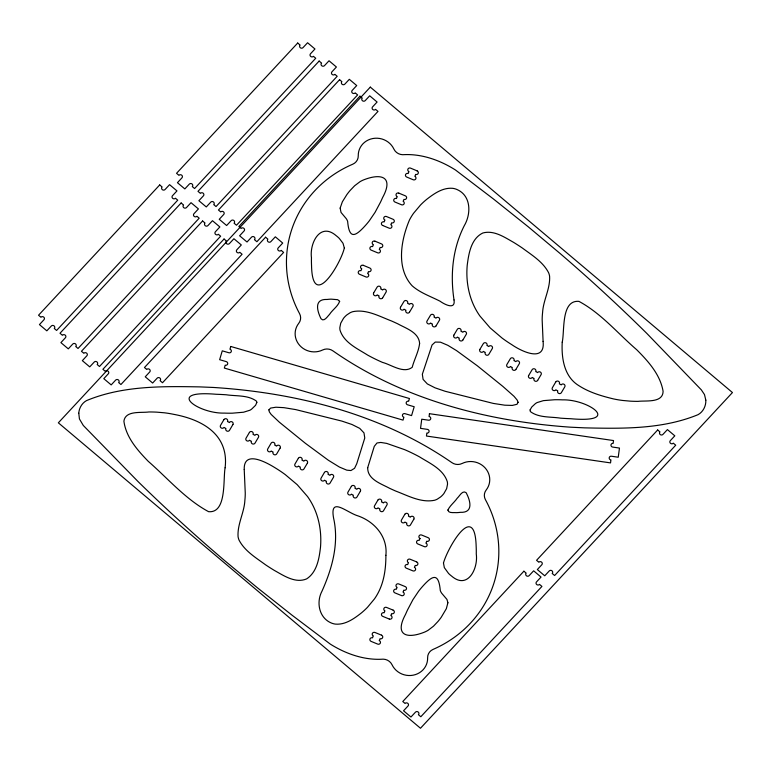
<?xml version="1.0" encoding="UTF-8"?>
<svg xmlns="http://www.w3.org/2000/svg" width="771" height="771" viewBox="0 0 771 771"><rect width="100%" height="100%" fill="white"/><g stroke="black" fill="none" stroke-linecap="round" stroke-linejoin="round"><path stroke-width="1.16" d="M223.889 419.684L220.525 425.39A2.024 1.908 13.8 0 0 221.258 427.972A2.024 1.908 13.8 0 0 223.985 427.452L225.903 428.503A2.024 1.908 13.8 0 0 226.838 431.028A2.024 1.908 13.8 0 0 229.507 430.314L232.919 424.522M280.124 448.086L276.712 453.878A2.024 1.908 13.8 0 1 274.033 454.601A2.024 1.908 13.8 0 1 273.107 452.066L271.19 451.016A2.024 1.908 13.8 0 1 268.462 451.546A2.024 1.908 13.8 0 1 267.73 448.963L271.084 443.248A2.024 1.908 13.8 0 1 273.811 442.496A2.024 1.908 13.8 0 1 274.688 445.06L276.606 446.11A2.024 1.908 13.8 0 1 279.324 445.455A2.024 1.908 13.8 0 1 280.143 448.047M298.338 458.311L294.985 464.017A2.024 1.908 13.8 0 0 295.707 466.6A2.024 1.908 13.8 0 0 298.435 466.07L300.362 467.13A2.024 1.908 13.8 0 0 301.288 469.655A2.024 1.908 13.8 0 0 303.957 468.932L307.378 463.149M324.418 472.469L321.064 478.174A2.024 1.908 13.8 0 0 321.796 480.757A2.024 1.908 13.8 0 0 324.524 480.227L326.441 481.287A2.024 1.908 13.8 0 0 327.367 483.812A2.024 1.908 13.8 0 0 330.046 483.089L333.457 477.307A2.024 1.908 13.8 0 0 332.658 474.666A2.024 1.908 13.8 0 0 329.94 475.322L328.022 474.281A2.024 1.908 13.8 0 0 327.145 471.707A2.024 1.908 13.8 0 0 324.446 472.421M351.335 486.414L347.972 492.129A2.024 1.908 13.8 0 0 348.704 494.712A2.024 1.908 13.8 0 0 351.431 494.182L353.349 495.233A2.024 1.908 13.8 0 0 354.284 497.767A2.024 1.908 13.8 0 0 356.954 497.044L360.365 491.252M404.833 514.305L401.469 520.02A2.024 1.908 13.8 0 0 402.202 522.603A2.024 1.908 13.8 0 0 404.929 522.073L406.857 523.123A2.024 1.908 13.8 0 0 407.782 525.658A2.024 1.908 13.8 0 0 410.451 524.935L413.863 519.143M382.686 297.76L386.078 292.064A2.024 1.908 13.8 0 0 385.365 289.482A2.024 1.908 13.8 0 0 382.628 289.992L380.71 288.932A2.024 1.908 13.8 0 0 379.804 286.398A2.024 1.908 13.8 0 0 377.125 287.111L373.675 292.884M409.546 312.101L412.928 306.405A2.024 1.908 13.8 0 0 412.215 303.822A2.024 1.908 13.8 0 0 409.488 304.333L407.57 303.273A2.024 1.908 13.8 0 0 406.654 300.738A2.024 1.908 13.8 0 0 403.975 301.442L400.535 307.215M436.039 325.911L439.431 320.225A2.024 1.908 13.8 0 0 438.709 317.633A2.024 1.908 13.8 0 0 435.981 318.153L434.063 317.083A2.024 1.908 13.8 0 0 433.148 314.549A2.024 1.908 13.8 0 0 430.478 315.262L427.028 321.035A2.024 1.908 13.8 0 0 427.809 323.675A2.024 1.908 13.8 0 0 430.536 323.03L432.444 324.09A2.024 1.908 13.8 0 0 433.312 326.653A2.024 1.908 13.8 0 0 436.01 325.96M462.879 340.001L466.272 334.306A2.024 1.908 13.8 0 0 465.549 331.723A2.024 1.908 13.8 0 0 462.822 332.234L460.904 331.173A2.024 1.908 13.8 0 0 459.988 328.639A2.024 1.908 13.8 0 0 457.309 329.342L453.868 335.115M515.905 369.386L519.297 363.69A2.024 1.908 13.8 0 0 518.575 361.107A2.024 1.908 13.8 0 0 515.847 361.618L513.929 360.558A2.024 1.908 13.8 0 0 513.014 358.023A2.024 1.908 13.8 0 0 510.335 358.727L506.894 364.5A2.024 1.908 13.8 0 0 507.675 367.141A2.024 1.908 13.8 0 0 510.402 366.495L512.31 367.555A2.024 1.908 13.8 0 0 513.168 370.128A2.024 1.908 13.8 0 0 515.876 369.434M537.695 380.344L541.078 374.648A2.024 1.908 13.8 0 0 540.365 372.065A2.024 1.908 13.8 0 0 537.638 372.586L535.72 371.516A2.024 1.908 13.8 0 0 534.804 368.981A2.024 1.908 13.8 0 0 532.125 369.695L528.684 375.467M479.87 349.398L483.321 343.635A2.024 1.908 13.8 0 1 486 342.922A2.024 1.908 13.8 0 1 486.915 345.456L488.824 346.516A2.024 1.908 13.8 0 1 491.561 346.006A2.024 1.908 13.8 0 1 492.274 348.588L488.881 354.284A2.024 1.908 13.8 0 1 486.154 355.026A2.024 1.908 13.8 0 1 485.287 352.453L483.378 351.403A2.024 1.908 13.8 0 1 480.651 352.039A2.024 1.908 13.8 0 1 479.861 349.446M416.591 561.886L410.133 559.235A2.024 1.908 13.8 0 0 407.541 560.16A2.024 1.908 13.8 0 0 408.485 562.685L407.657 564.594A2.024 1.908 13.8 0 0 405.151 565.702A2.024 1.908 13.8 0 0 406.288 568.15L412.832 570.848A2.024 1.908 13.8 0 0 415.482 569.865A2.024 1.908 13.8 0 0 414.403 567.35L415.222 565.451A2.024 1.908 13.8 0 0 417.776 564.391A2.024 1.908 13.8 0 0 416.648 561.914M401.45 595.559L394.935 592.88A2.024 1.908 13.8 0 1 393.759 590.403A2.024 1.908 13.8 0 1 396.275 589.295L397.094 587.386A2.024 1.908 13.8 0 1 396.149 584.871A2.024 1.908 13.8 0 1 398.752 583.946L405.209 586.596A2.024 1.908 13.8 0 1 406.394 589.102A2.024 1.908 13.8 0 1 403.831 590.162L403.011 592.061A2.024 1.908 13.8 0 1 404.091 594.566A2.024 1.908 13.8 0 1 401.498 595.569M393.027 610.083L386.57 607.432A2.024 1.908 13.8 0 0 383.968 608.348A2.024 1.908 13.8 0 0 384.922 610.873L384.093 612.781A2.024 1.908 13.8 0 0 381.578 613.889A2.024 1.908 13.8 0 0 382.715 616.347L389.268 619.036M381.433 635.131L374.976 632.48A2.024 1.908 13.8 0 0 372.383 633.405A2.024 1.908 13.8 0 0 373.328 635.93L372.499 637.839A2.024 1.908 13.8 0 0 369.993 638.937A2.024 1.908 13.8 0 0 371.13 641.395L377.674 644.093A2.024 1.908 13.8 0 0 380.325 643.101A2.024 1.908 13.8 0 0 379.245 640.595L380.064 638.696A2.024 1.908 13.8 0 0 382.618 637.636A2.024 1.908 13.8 0 0 381.491 635.15M417.063 170.844L410.567 168.136A2.024 1.908 13.8 0 0 407.917 169.109A2.024 1.908 13.8 0 0 408.977 171.625L408.148 173.514A2.024 1.908 13.8 0 0 405.585 174.564A2.024 1.908 13.8 0 0 406.702 177.051L413.198 179.759A2.024 1.908 13.8 0 0 415.8 178.843A2.024 1.908 13.8 0 0 414.865 176.318L415.704 174.419A2.024 1.908 13.8 0 0 418.219 173.321A2.024 1.908 13.8 0 0 417.101 170.863L417.005 170.825M398.829 193.126L405.373 195.853A2.024 1.908 13.8 0 1 406.49 198.311A2.024 1.908 13.8 0 1 403.975 199.41L403.137 201.308A2.024 1.908 13.8 0 1 404.071 203.833A2.024 1.908 13.8 0 1 401.469 204.749L395.022 202.06A2.024 1.908 13.8 0 1 393.856 199.554A2.024 1.908 13.8 0 1 396.419 198.504L397.248 196.615A2.024 1.908 13.8 0 1 396.178 194.099A2.024 1.908 13.8 0 1 398.78 193.107M382.715 225.479L389.153 228.168A2.024 1.908 13.8 0 0 391.755 227.252A2.024 1.908 13.8 0 0 390.83 224.727L391.658 222.829A2.024 1.908 13.8 0 0 394.183 221.73A2.024 1.908 13.8 0 0 393.056 219.272L386.522 216.545A2.024 1.908 13.8 0 0 383.871 217.518A2.024 1.908 13.8 0 0 384.941 220.034L384.103 221.923A2.024 1.908 13.8 0 0 381.539 222.973A2.024 1.908 13.8 0 0 382.657 225.46M374.995 241.188L381.51 243.906A2.024 1.908 13.8 0 1 382.657 246.373A2.024 1.908 13.8 0 1 380.142 247.472L379.303 249.37A2.024 1.908 13.8 0 1 380.238 251.905A2.024 1.908 13.8 0 1 377.636 252.811L371.188 250.132A2.024 1.908 13.8 0 1 370.022 247.616A2.024 1.908 13.8 0 1 372.586 246.575L373.415 244.677A2.024 1.908 13.8 0 1 372.345 242.161A2.024 1.908 13.8 0 1 374.947 241.178M363.334 265.33L369.849 268.057A2.024 1.908 13.8 0 1 370.996 270.525A2.024 1.908 13.8 0 1 368.48 271.614L367.642 273.522A2.024 1.908 13.8 0 1 368.577 276.047A2.024 1.908 13.8 0 1 365.974 276.962L359.527 274.274A2.024 1.908 13.8 0 1 358.361 271.768A2.024 1.908 13.8 0 1 360.924 270.717L361.753 268.819A2.024 1.908 13.8 0 1 360.683 266.303A2.024 1.908 13.8 0 1 363.286 265.32M351.364 486.366A2.024 1.908 13.8 0 1 354.062 485.663A2.024 1.908 13.8 0 1 354.939 488.226L356.848 489.277A2.024 1.908 13.8 0 1 359.575 488.621A2.024 1.908 13.8 0 1 360.385 491.214M298.367 458.263A2.024 1.908 13.8 0 1 301.066 457.55A2.024 1.908 13.8 0 1 301.943 460.114L303.861 461.164A2.024 1.908 13.8 0 1 306.579 460.509A2.024 1.908 13.8 0 1 307.388 463.101M393.085 610.102A2.024 1.908 13.8 0 1 394.212 612.579A2.024 1.908 13.8 0 1 391.649 613.639L390.83 615.547A2.024 1.908 13.8 0 1 391.909 618.053A2.024 1.908 13.8 0 1 389.316 619.055M462.851 340.05A2.024 1.908 13.8 0 1 460.142 340.743A2.024 1.908 13.8 0 1 459.285 338.17L457.376 337.11A2.024 1.908 13.8 0 1 454.649 337.756A2.024 1.908 13.8 0 1 453.849 335.163M382.657 297.808A2.024 1.908 13.8 0 1 379.958 298.502A2.024 1.908 13.8 0 1 379.091 295.929L377.183 294.879A2.024 1.908 13.8 0 1 374.455 295.524A2.024 1.908 13.8 0 1 373.665 292.922M409.517 312.149A2.024 1.908 13.8 0 1 406.809 312.843A2.024 1.908 13.8 0 1 405.941 310.27L404.033 309.21A2.024 1.908 13.8 0 1 401.315 309.855A2.024 1.908 13.8 0 1 400.515 307.263M404.862 514.257A2.024 1.908 13.8 0 1 407.56 513.553A2.024 1.908 13.8 0 1 408.437 516.117L410.345 517.168A2.024 1.908 13.8 0 1 413.073 516.512A2.024 1.908 13.8 0 1 413.882 519.105M223.918 419.636A2.024 1.908 13.8 0 1 226.616 418.932A2.024 1.908 13.8 0 1 227.493 421.496L229.401 422.537A2.024 1.908 13.8 0 1 232.129 421.882A2.024 1.908 13.8 0 1 232.938 424.474M537.666 380.392A2.024 1.908 13.8 0 1 534.958 381.086A2.024 1.908 13.8 0 1 534.101 378.513L532.183 377.462A2.024 1.908 13.8 0 1 529.465 378.108A2.024 1.908 13.8 0 1 528.665 375.506M454.023 299.948C455.767 310.414 444.221 304.256 440.077 301.22C430.632 296.372 420.253 292.932 412.167 285.819C395.899 268.308 400.949 240.022 409.488 219.947A62.971 59.396 13.8 0 1 413.516 213.336L420.552 204.97A83.557 78.815 13.8 0 1 426.7 199.342C434.063 193.637 442.737 187.478 452.538 188.307A15.16 14.292 13.8 0 1 456.875 189.473C471.264 195.593 471.254 213.837 464.296 225.652C452.567 248.676 450.158 274.669 454.023 299.948M385.895 555.303C385.905 567.919 384.295 580.9 378.465 592.263A62.971 59.396 13.8 0 1 374.475 598.894L367.488 607.307A83.557 78.815 13.8 0 1 361.368 612.955C354.043 618.708 345.398 624.905 335.597 624.125A15.16 14.292 13.8 0 1 331.26 622.978C319.021 617.831 316.081 602.324 321.941 591.27C331.838 569.258 338.671 545.213 334.171 520.936C328.388 495.531 344.772 511.067 356.597 515.423C373.925 520.868 387.88 536.288 385.895 555.303M244.224 469.452L245.255 493.006A75.577 71.289 13.8 0 1 244.879 500.244C244.291 512.686 237.237 524.155 238.066 536.664A16.692 15.748 13.8 0 0 239.077 540.172C244.744 551.043 255.827 557.664 265.417 564.709A213.846 201.703 13.8 0 0 274.293 570.386C283.863 575.677 295.38 583.676 306.656 578.876C316.977 572.169 319.165 558.58 320.495 547.265A96.616 91.132 13.8 0 0 320.784 538.592C320.582 526.738 317.883 514.855 312.342 504.34A69.563 65.612 13.8 0 0 307.523 496.524L297.22 484.689L285.26 474.608A129.036 121.712 13.8 0 0 275.449 468.007C267.094 462.793 243.578 449.445 244.224 469.452M78.777 413.217L79.442 418.981L83.297 425.467L137.951 481.47A1632.679 1539.976 13.8 0 0 225.065 560.96L257.292 587.695L292.103 615.239L330.316 644.113C345.928 653.924 364.567 660.448 383.177 659.157A9.724 9.175 13.8 0 1 392.034 664.756A18.697 17.637 13.8 0 0 413.217 675.174A18.697 17.637 13.8 0 0 427.626 657.798A9.724 9.175 13.8 0 1 433.09 649.394A116.893 110.263 13.8 0 0 485.441 499.704A9.724 9.175 13.8 0 1 486.183 490.019A18.697 17.637 13.8 0 0 485.113 467.891A18.697 17.637 13.8 0 0 462.157 463.467A9.724 9.175 13.8 0 1 451.7 462.513C382.127 414.403 297.192 392.805 213.606 387.466L199.689 386.888C161.756 386.213 122.059 385.77 86.458 400.631C81.919 403.156 79.105 408.09 78.777 413.217M543.092 341.389C545.511 363.286 520.926 351.036 511.838 344.695A129.036 121.712 13.8 0 1 502.046 338.045L490.154 327.906L479.919 316.023A69.563 65.612 13.8 0 1 475.129 308.188C469.655 297.645 467.014 285.752 466.879 273.907A96.616 91.132 13.8 0 1 467.226 265.234C468.71 253.563 471.062 238.624 482.858 232.987C493.903 229.951 504.369 237.16 513.553 242.345A213.846 201.703 13.8 0 1 522.401 248.06C531.951 255.162 542.996 261.832 548.605 272.732A16.692 15.748 13.8 0 1 549.598 276.24C550.349 288.749 543.237 300.189 542.582 312.621A75.577 71.289 13.8 0 0 542.167 319.849L543.092 341.389M705.822 400.159C706.091 405.931 703.2 411.859 698.044 414.673C662.356 429.351 622.65 428.715 584.717 427.857L570.81 427.201C487.253 421.448 402.414 399.436 333.091 350.978A9.724 9.175 13.8 0 0 322.644 349.976A18.697 17.637 13.8 0 1 299.707 345.437A18.697 17.637 13.8 0 1 298.762 323.3A9.724 9.175 13.8 0 0 299.553 313.624A116.893 110.263 13.8 0 1 352.742 164.213A9.724 9.175 13.8 0 0 358.255 155.838A18.697 17.637 13.8 0 1 372.75 138.539A18.697 17.637 13.8 0 1 393.885 149.063A9.724 9.175 13.8 0 0 402.713 154.711C421.332 153.506 439.933 160.127 455.497 170.015L493.556 199.072L528.222 226.78L560.305 253.678A1632.679 1539.976 13.8 0 1 646.994 333.592L701.331 389.856L704.492 394.579L705.822 400.159M443.47 562.984L444.327 567.62L448.549 573.441A28.122 26.532 13.8 0 0 451.604 576.091C467.727 590.075 478.357 568.468 476.266 553.973A112.691 106.292 13.8 0 0 476.16 546.34C474.859 500.495 447.787 547.555 443.47 562.984M225.122 467.756C222.944 479.099 226.963 513.409 208.584 511.674C185.483 499.251 167.895 478.463 148.254 461.328C137.392 450.158 125.981 437.186 123.9 421.149C125.471 410.249 140.997 413.092 148.938 411.965A127.138 119.919 13.8 0 1 156.841 412.157L164.454 412.803A98.881 93.272 13.8 0 1 173.658 414.326C201.944 419.511 229.103 434.295 225.122 467.756M344.329 247.983C340.888 263.547 312.39 311.551 311.532 265.378A112.691 106.292 13.8 0 1 311.465 257.745C309.45 243.231 320.206 221.691 336.252 235.753A28.122 26.532 13.8 0 1 339.298 238.422L343.008 243.289L344.329 247.983M562.232 342.151C561.365 357.898 564.015 376.547 578.664 385.539C589.121 392.352 601.303 395.957 613.34 398.877A98.881 93.272 13.8 0 0 622.534 400.448L630.148 401.142A127.138 119.919 13.8 0 0 638.051 401.363C646.031 400.371 662.867 403.166 663.099 391.35C660.304 374.648 648.286 361.339 636.73 349.755C617.783 333.438 601.129 313.277 578.944 301.374C560.941 299.746 564.777 330.932 562.232 342.151M268.896 409.854L269.33 411.849L271.122 414.403L279.372 422.209L305.422 443.335L328.398 460.277L339.452 467.072L346.796 470.165L350.94 470.541L354.554 468.296L356.751 463.737L364.77 438.015L363.979 432.868L359.71 428.358L351.952 424.484L341.89 421.101L295.785 409.613L283.921 407.657L275.941 407.223L270.611 408.081L268.896 409.854M518.083 402.279L517.004 404.293L512.31 405.421L504.783 405.189L493.286 403.416L445.118 391.263L435.075 387.842L427.336 383.919L423.096 379.39L422.335 374.243L432.059 344.974L435.258 342.073L440.492 342.179L447.816 345.312L456.528 350.612L477.355 365.82L502.885 386.435L514.035 396.323L517.187 400.082L518.083 402.279M367.709 467.65C367.304 479.408 381.134 483.696 389.586 488.294A270.563 255.201 13.8 0 0 395.87 491.127C408.1 495.714 421.062 503.029 434.516 500.273A15.969 15.063 13.8 0 0 437.35 499.126L440.549 496.987A23.544 22.205 13.8 0 0 443.894 493.546L446.64 488.669L447.508 484.284A13.203 12.452 13.8 0 0 447.276 481.605C443.258 469.163 429.784 463.304 419.491 456.856A168.81 159.231 13.8 0 0 404.659 449.657L386.705 443.402L380.807 442.448L377 442.978L374.282 446.322L367.709 467.65M447.903 602.749L446.342 608.685L441.224 617.301A75.182 70.913 13.8 0 1 437.967 621.474L433.495 626.197L428.175 630.254A28.556 26.937 13.8 0 1 423.983 632.336C406.047 639.313 394.463 634.774 405.527 614.4A172.453 162.662 13.8 0 1 407.531 609.938L412.919 599.703L418.576 591.28A87.971 82.979 13.8 0 1 421.843 587.271C432.454 575.137 438.622 572.082 440.299 590.557A12.018 11.334 13.8 0 0 441.716 593.265L446.949 599.424L447.903 602.749M419.617 343.374C418.643 351.701 414.335 359.238 412.215 367.295C403.686 374.002 391.446 364.722 382.493 362.399A168.81 159.231 13.8 0 1 367.709 355.132C357.455 348.637 344.011 342.71 340.05 330.239A13.203 12.452 13.8 0 1 339.838 327.569L340.734 323.184L343.509 318.327A23.544 22.205 13.8 0 1 346.863 314.905L350.082 312.775A15.969 15.063 13.8 0 1 352.925 311.648C366.389 308.959 379.322 316.332 391.523 320.987A270.563 255.201 13.8 0 1 397.788 323.849C406.018 328.407 418.798 332.34 419.617 343.374M340.156 208.103L341.042 212.449L346.237 218.627A12.018 11.334 13.8 0 1 347.634 221.344C349.215 239.839 355.402 236.793 366.08 224.727A87.971 82.979 13.8 0 0 369.367 220.728L375.072 212.343L380.517 202.127A172.453 162.662 13.8 0 0 382.541 197.675C393.721 177.359 382.165 172.771 364.191 179.662A28.556 26.937 13.8 0 0 359.98 181.715L354.641 185.753L350.14 190.447A75.182 70.913 13.8 0 0 346.854 194.61L342.353 201.819L340.156 208.103M447.874 510.065C448.452 513.563 453.82 512.339 456.393 512.657A41.008 38.675 13.8 0 0 460.393 512.33C474.069 512.956 470.175 500.051 466.05 492.602C462.436 489.913 459.497 496.235 457.193 498.249C454.37 502.384 449.994 505.497 447.874 510.065M339.645 301.336C337.814 306.54 332.455 309.788 329.506 314.414C327.521 316.351 323.955 322.394 321.015 318.722C317.199 311.118 313.662 298.811 327.106 299.466A41.008 38.675 13.8 0 1 331.106 299.148L337.717 299.688L339.645 301.336M256.81 402.481L255.587 405.286L251.587 409.17A13.656 12.885 13.8 0 1 249.862 410.249L243.569 412.215L232.379 413.179A112.73 106.331 13.8 0 1 224.351 413.092C198.446 413.873 164.339 389.885 216.044 394.26A300.324 283.275 13.8 0 1 226.221 394.771C236.148 396.294 248.04 394.858 256.435 401.132A2.65 2.496 13.8 0 1 256.81 402.481M530.149 409.844L530.101 410.307A2.65 2.496 13.8 0 0 530.477 411.656C538.842 417.969 550.745 416.591 560.662 418.171A300.324 283.275 13.8 0 0 570.839 418.73C622.515 423.366 588.552 399.214 562.628 399.86A112.73 106.331 13.8 0 0 554.6 399.744L543.401 400.641L537.098 402.578A13.656 12.885 13.8 0 0 535.373 403.647L531.73 407.049L530.149 409.844M429.447 413.69L429.071 416.513A1.976 1.86 13.8 0 1 430.738 418.692A1.976 1.86 13.8 0 1 428.474 420.185L421.756 419.212L420.532 428.368L427.269 429.351A1.976 1.86 13.8 0 1 429.09 431.461A1.976 1.86 13.8 0 1 426.855 433.051L426.45 436.039L610.536 462.899L610.931 459.921A1.976 1.86 13.8 0 1 609.206 457.752A1.976 1.86 13.8 0 1 611.499 456.239L618.246 457.222L619.47 448.067L612.752 447.084A1.976 1.86 13.8 0 1 610.969 444.992A1.976 1.86 13.8 0 1 613.147 443.383L613.523 440.559L429.447 413.69M230.76 346.468L229.951 349.196A1.976 1.86 13.8 0 1 231.271 351.566A1.976 1.86 13.8 0 1 228.794 352.733L222.27 350.834L219.639 359.691L226.192 361.599A1.976 1.86 13.8 0 1 227.667 363.922A1.976 1.86 13.8 0 1 225.199 365.184L224.342 368.066L403.031 420.118L403.888 417.236A1.976 1.86 13.8 0 1 402.51 414.856A1.976 1.86 13.8 0 1 405.026 413.69L411.569 415.598L414.2 406.741L407.676 404.842A1.976 1.86 13.8 0 1 406.23 402.529A1.976 1.86 13.8 0 1 408.64 401.248L409.449 398.52L230.76 346.468M420.012 538.476L419.183 540.384A2.024 1.908 13.8 0 0 416.668 541.493A2.024 1.908 13.8 0 0 417.815 543.95L424.358 546.639A2.024 1.908 13.8 0 0 427.009 545.656A2.024 1.908 13.8 0 0 425.92 543.15L426.749 541.242A2.024 1.908 13.8 0 0 429.302 540.182A2.024 1.908 13.8 0 0 428.175 537.705L421.66 535.035A2.024 1.908 13.8 0 0 419.067 535.951A2.024 1.908 13.8 0 0 420.012 538.476M249.399 432.483L246.036 438.198A2.024 1.908 13.8 0 0 246.768 440.781A2.024 1.908 13.8 0 0 249.496 440.251L251.413 441.301A2.024 1.908 13.8 0 0 252.348 443.836A2.024 1.908 13.8 0 0 255.018 443.113L258.43 437.321A2.024 1.908 13.8 0 0 257.639 434.69A2.024 1.908 13.8 0 0 254.912 435.345L253.004 434.295A2.024 1.908 13.8 0 0 252.117 431.731A2.024 1.908 13.8 0 0 249.419 432.435M377.906 500.1L374.542 505.815A2.024 1.908 13.8 0 0 375.275 508.397A2.024 1.908 13.8 0 0 378.002 507.867L379.92 508.918A2.024 1.908 13.8 0 0 380.855 511.452A2.024 1.908 13.8 0 0 383.524 510.73L386.936 504.947A2.024 1.908 13.8 0 0 386.146 502.307A2.024 1.908 13.8 0 0 383.418 502.962L381.51 501.911A2.024 1.908 13.8 0 0 380.633 499.348A2.024 1.908 13.8 0 0 377.935 500.051M555.727 382.04L552.373 387.746A2.024 1.908 13.8 0 0 553.106 390.328A2.024 1.908 13.8 0 0 555.833 389.808L557.751 390.858A2.024 1.908 13.8 0 0 558.686 393.383A2.024 1.908 13.8 0 0 561.355 392.67L564.767 386.878A2.024 1.908 13.8 0 0 563.977 384.237A2.024 1.908 13.8 0 0 561.249 384.893L559.332 383.852A2.024 1.908 13.8 0 0 558.455 381.279A2.024 1.908 13.8 0 0 555.756 381.992M159.703 184.944L38.55 315.223L40.959 317.257A1.976 1.86 13.8 0 1 43.783 317.141A1.976 1.86 13.8 0 1 43.889 319.82L39.446 324.601L46.838 330.836L51.262 326.085A1.976 1.86 13.8 0 1 54.047 325.873A1.976 1.86 13.8 0 1 54.307 328.523L56.582 330.451L177.735 200.161L175.46 198.243A1.976 1.86 13.8 0 1 172.665 198.311A1.976 1.86 13.8 0 1 172.55 195.661L176.964 190.9L169.572 184.664L165.139 189.435A1.976 1.86 13.8 0 1 162.324 189.656A1.976 1.86 13.8 0 1 162.112 186.977L159.703 184.944M297.702 43.031L176.549 173.311L178.959 175.345A1.976 1.86 13.8 0 1 181.773 175.229A1.976 1.86 13.8 0 1 181.879 177.908L177.446 182.688L184.838 188.924L189.261 184.173A1.976 1.86 13.8 0 1 192.037 183.961A1.976 1.86 13.8 0 1 192.307 186.611L194.581 188.538L315.734 58.249L313.45 56.331A1.976 1.86 13.8 0 1 310.665 56.399A1.976 1.86 13.8 0 1 310.54 53.748L314.963 48.987L307.571 42.752L303.128 47.523A1.976 1.86 13.8 0 1 300.324 47.744A1.976 1.86 13.8 0 1 300.102 45.065L297.702 43.031M181.146 202.966L60.003 333.245L62.403 335.279A1.976 1.86 13.8 0 1 65.227 335.163A1.976 1.86 13.8 0 1 65.333 337.843L60.899 342.623L68.291 348.858L72.715 344.107A1.976 1.86 13.8 0 1 75.491 343.895A1.976 1.86 13.8 0 1 75.751 346.545L78.035 348.473L199.188 218.183L196.904 216.266A1.976 1.86 13.8 0 1 194.119 216.333A1.976 1.86 13.8 0 1 193.993 213.683L198.417 208.922L191.025 202.686L186.582 207.457A1.976 1.86 13.8 0 1 183.768 207.678A1.976 1.86 13.8 0 1 183.556 204.999L181.146 202.966M319.146 61.054L197.993 191.333L200.402 193.367A1.976 1.86 13.8 0 1 203.226 193.251A1.976 1.86 13.8 0 1 203.332 195.93L198.889 200.711L206.281 206.946L210.705 202.195A1.976 1.86 13.8 0 1 213.49 201.983A1.976 1.86 13.8 0 1 213.75 204.633L216.034 206.561L337.187 76.271L334.903 74.353A1.976 1.86 13.8 0 1 332.108 74.421A1.976 1.86 13.8 0 1 331.993 71.77L336.407 67.01L329.024 60.774L324.581 65.545A1.976 1.86 13.8 0 1 321.767 65.766A1.976 1.86 13.8 0 1 321.555 63.087L319.146 61.054M202.6 220.988L81.447 351.277L83.856 353.301A1.976 1.86 13.8 0 1 86.68 353.185A1.976 1.86 13.8 0 1 86.786 355.865L82.343 360.645L89.735 366.88L94.158 362.129A1.976 1.86 13.8 0 1 96.944 361.917A1.976 1.86 13.8 0 1 97.204 364.567L99.488 366.495L220.631 236.205L218.357 234.288A1.976 1.86 13.8 0 1 215.562 234.355A1.976 1.86 13.8 0 1 215.446 231.705L219.86 226.944L212.468 220.708L208.035 225.479A1.976 1.86 13.8 0 1 205.221 225.701A1.976 1.86 13.8 0 1 205.009 223.021L202.6 220.988M339.577 79.702L218.463 210.02L220.747 211.948A1.976 1.86 13.8 0 1 223.542 211.871A1.976 1.86 13.8 0 1 223.657 214.531L219.243 219.292L226.635 225.527L231.069 220.747A1.976 1.86 13.8 0 1 233.883 220.525A1.976 1.86 13.8 0 1 234.095 223.204L236.504 225.238L357.619 94.92L355.209 92.886A1.976 1.86 13.8 0 1 352.386 93.012A1.976 1.86 13.8 0 1 352.28 90.323L356.713 85.552L349.321 79.317L344.897 84.068A1.976 1.86 13.8 0 1 342.112 84.28A1.976 1.86 13.8 0 1 341.852 81.63L339.577 79.702M224.053 239.01L102.9 369.299L105.309 371.323A1.976 1.86 13.8 0 1 108.123 371.208A1.976 1.86 13.8 0 1 108.229 373.896L103.796 378.667L111.188 384.902L115.611 380.151A1.976 1.86 13.8 0 1 118.387 379.939A1.976 1.86 13.8 0 1 118.657 382.589L120.931 384.517L242.084 254.237L239.81 252.31A1.976 1.86 13.8 0 1 237.015 252.377A1.976 1.86 13.8 0 1 236.89 249.727L241.313 244.966L233.921 238.731L229.479 243.501A1.976 1.86 13.8 0 1 226.674 243.723A1.976 1.86 13.8 0 1 226.452 241.044L224.053 239.01M359.951 96.182L238.846 226.51L241.13 228.428A1.976 1.86 13.8 0 1 243.915 228.361A1.976 1.86 13.8 0 1 244.041 231.011L239.617 235.772L247.019 242.007L251.452 237.237A1.976 1.86 13.8 0 1 254.266 237.005A1.976 1.86 13.8 0 1 254.478 239.694L256.888 241.718L377.992 111.4L375.583 109.366A1.976 1.86 13.8 0 1 372.759 109.492A1.976 1.86 13.8 0 1 372.653 106.803L377.096 102.032L369.704 95.797L365.281 100.548A1.976 1.86 13.8 0 1 362.495 100.76A1.976 1.86 13.8 0 1 362.235 98.11L359.951 96.182M370.311 87.113L58.345 422.816L420.484 728.248L732.45 392.545L370.311 87.113M265.571 237.208L144.466 367.526L146.75 369.454A1.976 1.86 13.8 0 1 149.545 369.376A1.976 1.86 13.8 0 1 149.661 372.036L145.247 376.797L152.639 383.033L157.072 378.253A1.976 1.86 13.8 0 1 159.886 378.031A1.976 1.86 13.8 0 1 160.098 380.71L162.508 382.744L283.612 252.425L281.203 250.392A1.976 1.86 13.8 0 1 278.389 250.517A1.976 1.86 13.8 0 1 278.273 247.828L282.716 243.058L275.324 236.813L270.9 241.574A1.976 1.86 13.8 0 1 268.115 241.776A1.976 1.86 13.8 0 1 267.855 239.135L265.571 237.208M523.885 571.205L402.78 701.533L405.064 703.451A1.976 1.86 13.8 0 1 407.849 703.383A1.976 1.86 13.8 0 1 407.975 706.034L403.551 710.795L410.953 717.03L415.386 712.259A1.976 1.86 13.8 0 1 418.2 712.028A1.976 1.86 13.8 0 1 418.412 714.717L420.821 716.741L541.926 586.423L539.517 584.389A1.976 1.86 13.8 0 1 536.693 584.514A1.976 1.86 13.8 0 1 536.587 581.826L541.03 577.055L533.638 570.819L529.214 575.571A1.976 1.86 13.8 0 1 526.429 575.783A1.976 1.86 13.8 0 1 526.169 573.132L523.885 571.205M657.673 429.977L536.568 560.305L538.842 562.223A1.976 1.86 13.8 0 1 541.637 562.155A1.976 1.86 13.8 0 1 541.753 564.806L537.339 569.567L544.731 575.802L549.174 571.032A1.976 1.86 13.8 0 1 551.978 570.8A1.976 1.86 13.8 0 1 552.2 573.489L554.609 575.523L675.714 445.195L673.305 443.161A1.976 1.86 13.8 0 1 670.481 443.286A1.976 1.86 13.8 0 1 670.375 440.598L674.808 435.827L667.416 429.592L662.993 434.343A1.976 1.86 13.8 0 1 660.217 434.555A1.976 1.86 13.8 0 1 659.957 431.905L657.673 429.977"/></g></svg>
